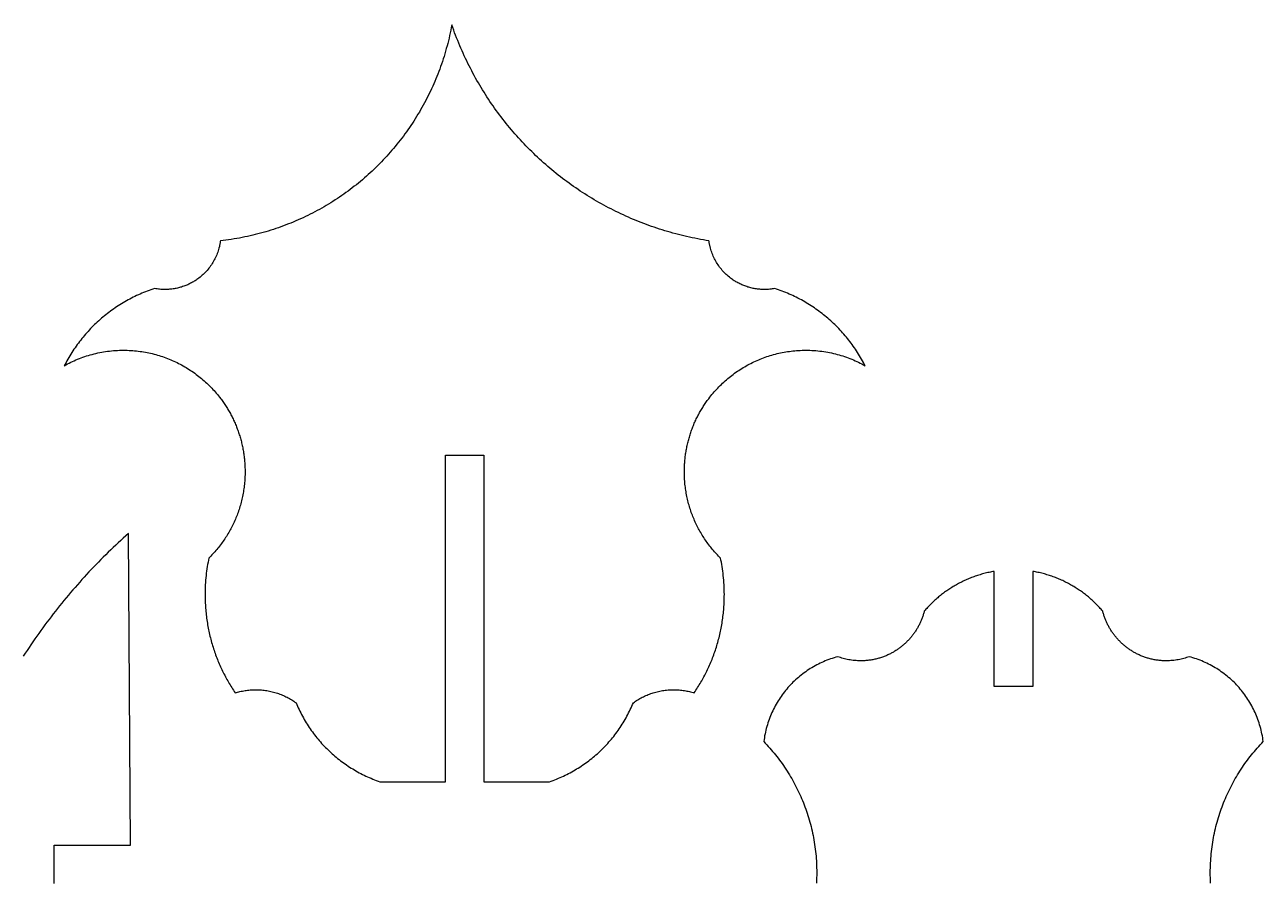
# Model space of a CAD drawing. Extents: x 205 to 567, y 321 to 897.
# Drawn here: x 409.2 to 508.3, y 824.5 to 893.2 of the extents above; entities that cross this region are included whole.
import ezdxf

# ---------------------------------------------------------------- set-up
doc = ezdxf.new("R2010")
doc.units = 0
doc.layers.add('Default_Layer', color=1, linetype='CONTINUOUS')

msp = doc.modelspace()

# ---------------------------------------------------------------- linework, layer by layer
at = {"layer": 'Default_Layer'}
msp.add_lwpolyline([(442.83, 832.607), (442.83, 858.722), (445.902, 858.722), (445.902, 832.607), (451.154, 832.607), (451.297, 832.657), (451.439, 832.709), (451.581, 832.763), (451.721, 832.819), (451.86, 832.877), (451.998, 832.936), (452.135, 832.997), (452.272, 833.06), (452.407, 833.124), (452.541, 833.19), (452.674, 833.258), (452.805, 833.327), (452.936, 833.398), (453.066, 833.471), (453.194, 833.545), (453.322, 833.621), (453.448, 833.699), (453.573, 833.778), (453.697, 833.858), (453.819, 833.941), (453.941, 834.024), (454.061, 834.11), (454.18, 834.196), (454.298, 834.285), (454.414, 834.374), (454.53, 834.466), (454.644, 834.559), (454.756, 834.653), (454.868, 834.748), (454.978, 834.846), (455.087, 834.944), (455.194, 835.044), (455.3, 835.146), (455.405, 835.248), (455.509, 835.352), (455.611, 835.458), (455.711, 835.565), (455.811, 835.673), (455.908, 835.783), (456.005, 835.893), (456.1, 836.006), (456.193, 836.119), (456.285, 836.234), (456.376, 836.35), (456.465, 836.467), (456.553, 836.586), (456.639, 836.706), (456.724, 836.827), (456.807, 836.949), (456.888, 837.072), (456.968, 837.197), (457.047, 837.323), (457.124, 837.45), (457.199, 837.578), (457.272, 837.707), (457.344, 837.837), (457.415, 837.969), (457.484, 838.102), (457.551, 838.235), (457.616, 838.37), (457.68, 838.506), (457.742, 838.643), (457.803, 838.781), (457.861, 838.92), (457.946, 838.98), (458.032, 839.039), (458.119, 839.096), (458.207, 839.151), (458.296, 839.205), (458.387, 839.257), (458.479, 839.308), (458.572, 839.356), (458.666, 839.404), (458.761, 839.449), (458.857, 839.493), (458.955, 839.534), (459.053, 839.574), (459.152, 839.613), (459.253, 839.649), (459.354, 839.683), (459.456, 839.716), (459.559, 839.747), (459.663, 839.775), (459.768, 839.802), (459.874, 839.827), (459.98, 839.849), (460.087, 839.87), (460.195, 839.889), (460.304, 839.905), (460.414, 839.919), (460.524, 839.932), (460.635, 839.942), (460.746, 839.95), (460.858, 839.955), (460.971, 839.959), (461.084, 839.96), (461.194, 839.959), (461.303, 839.955), (461.411, 839.95), (461.519, 839.943), (461.626, 839.934), (461.732, 839.922), (461.837, 839.909), (461.942, 839.894), (462.045, 839.877), (462.146, 839.858), (462.247, 839.838), (462.346, 839.815), (462.444, 839.791), (462.54, 839.765), (462.635, 839.738), (462.728, 839.709), (462.798, 839.813), (462.868, 839.917), (462.936, 840.022), (463.004, 840.128), (463.07, 840.235), (463.136, 840.343), (463.201, 840.451), (463.265, 840.56), (463.328, 840.669), (463.39, 840.78), (463.451, 840.89), (463.511, 841.002), (463.57, 841.115), (463.628, 841.228), (463.685, 841.341), (463.741, 841.456), (463.797, 841.571), (463.851, 841.686), (463.904, 841.802), (463.956, 841.919), (464.007, 842.037), (464.057, 842.155), (464.106, 842.274), (464.154, 842.393), (464.201, 842.513), (464.247, 842.633), (464.292, 842.754), (464.335, 842.876), (464.378, 842.998), (464.42, 843.121), (464.46, 843.244), (464.499, 843.368), (464.538, 843.493), (464.575, 843.618), (464.611, 843.743), (464.646, 843.869), (464.679, 843.996), (464.712, 844.122), (464.744, 844.25), (464.774, 844.378), (464.803, 844.506), (464.831, 844.635), (464.858, 844.765), (464.884, 844.894), (464.908, 845.025), (464.931, 845.155), (464.953, 845.286), (464.974, 845.418), (464.994, 845.55), (465.012, 845.682), (465.03, 845.815), (465.046, 845.949), (465.06, 846.082), (465.074, 846.216), (465.086, 846.35), (465.097, 846.485), (465.107, 846.62), (465.115, 846.756), (465.122, 846.892), (465.128, 847.028), (465.133, 847.164), (465.136, 847.301), (465.138, 847.438), (465.139, 847.576), (465.137, 847.769), (465.133, 847.962), (465.127, 848.154), (465.118, 848.344), (465.107, 848.534), (465.093, 848.722), (465.077, 848.908), (465.058, 849.093), (465.038, 849.276), (465.015, 849.457), (464.99, 849.636), (464.962, 849.813), (464.933, 849.987), (464.901, 850.159), (464.868, 850.328), (464.832, 850.494), (464.749, 850.577), (464.667, 850.661), (464.585, 850.746), (464.505, 850.832), (464.426, 850.919), (464.348, 851.007), (464.271, 851.096), (464.195, 851.186), (464.12, 851.277), (464.046, 851.368), (463.973, 851.461), (463.902, 851.554), (463.831, 851.649), (463.762, 851.744), (463.694, 851.84), (463.626, 851.937), (463.56, 852.035), (463.496, 852.134), (463.432, 852.233), (463.37, 852.334), (463.308, 852.435), (463.248, 852.537), (463.189, 852.639), (463.132, 852.743), (463.075, 852.847), (463.02, 852.952), (462.966, 853.058), (462.914, 853.165), (462.862, 853.272), (462.812, 853.38), (462.763, 853.489), (462.716, 853.598), (462.669, 853.708), (462.625, 853.819), (462.581, 853.93), (462.539, 854.042), (462.498, 854.155), (462.458, 854.268), (462.42, 854.382), (462.383, 854.497), (462.348, 854.612), (462.314, 854.728), (462.281, 854.845), (462.25, 854.962), (462.221, 855.079), (462.192, 855.197), (462.165, 855.316), (462.14, 855.435), (462.116, 855.555), (462.093, 855.676), (462.073, 855.796), (462.053, 855.918), (462.035, 856.04), (462.019, 856.162), (462.004, 856.285), (461.99, 856.408), (461.978, 856.532), (461.968, 856.656), (461.959, 856.781), (461.952, 856.906), (461.946, 857.031), (461.942, 857.157), (461.94, 857.283), (461.939, 857.41), (461.94, 857.513), (461.941, 857.616), (461.944, 857.719), (461.948, 857.821), (461.952, 857.923), (461.958, 858.025), (461.965, 858.126), (461.973, 858.227), (461.982, 858.328), (461.992, 858.429), (462.003, 858.529), (462.015, 858.629), (462.028, 858.729), (462.042, 858.828), (462.057, 858.927), (462.073, 859.026), (462.09, 859.124), (462.108, 859.222), (462.126, 859.32), (462.146, 859.417), (462.167, 859.514), (462.189, 859.61), (462.212, 859.706), (462.235, 859.802), (462.26, 859.897), (462.285, 859.992), (462.312, 860.087), (462.339, 860.181), (462.368, 860.275), (462.397, 860.368), (462.427, 860.461), (462.458, 860.553), (462.49, 860.645), (462.522, 860.737), (462.556, 860.828), (462.591, 860.919), (462.626, 861.009), (462.662, 861.099), (462.699, 861.188), (462.737, 861.277), (462.776, 861.365), (462.816, 861.453), (462.856, 861.54), (462.898, 861.627), (462.94, 861.713), (462.983, 861.799), (463.027, 861.884), (463.071, 861.969), (463.117, 862.053), (463.163, 862.137), (463.21, 862.22), (463.258, 862.303), (463.306, 862.385), (463.355, 862.466), (463.406, 862.547), (463.456, 862.628), (463.508, 862.707), (463.56, 862.786), (463.613, 862.865), (463.667, 862.943), (463.722, 863.02), (463.777, 863.097), (463.833, 863.173), (463.89, 863.249), (463.975, 863.359), (464.061, 863.468), (464.148, 863.576), (464.238, 863.682), (464.328, 863.787), (464.42, 863.891), (464.513, 863.993), (464.608, 864.094), (464.704, 864.194), (464.802, 864.292), (464.9, 864.389), (465, 864.484), (465.102, 864.578), (465.205, 864.671), (465.309, 864.762), (465.414, 864.852), (465.52, 864.94), (465.628, 865.026), (465.737, 865.112), (465.847, 865.195), (465.959, 865.277), (466.071, 865.358), (466.185, 865.437), (466.3, 865.514), (466.415, 865.589), (466.533, 865.664), (466.651, 865.736), (466.77, 865.807), (466.89, 865.876), (467.012, 865.943), (467.134, 866.009), (467.257, 866.073), (467.382, 866.135), (467.507, 866.196), (467.633, 866.254), (467.761, 866.311), (467.889, 866.367), (468.018, 866.42), (468.148, 866.471), (468.279, 866.521), (468.411, 866.569), (468.544, 866.615), (468.678, 866.659), (468.812, 866.701), (468.947, 866.742), (469.083, 866.78), (469.22, 866.816), (469.358, 866.851), (469.496, 866.883), (469.635, 866.914), (469.775, 866.942), (469.916, 866.969), (470.057, 866.993), (470.199, 867.016), (470.342, 867.036), (470.485, 867.054), (470.629, 867.071), (470.773, 867.085), (470.919, 867.097), (471.064, 867.106), (471.211, 867.114), (471.358, 867.12), (471.505, 867.123), (471.653, 867.124), (471.816, 867.123), (471.979, 867.119), (472.141, 867.112), (472.303, 867.103), (472.463, 867.091), (472.623, 867.076), (472.782, 867.059), (472.94, 867.04), (473.097, 867.018), (473.254, 866.993), (473.409, 866.966), (473.564, 866.937), (473.717, 866.905), (473.87, 866.871), (474.021, 866.835), (474.171, 866.796), (474.321, 866.755), (474.469, 866.712), (474.616, 866.666), (474.761, 866.618), (474.906, 866.568), (475.049, 866.516), (475.191, 866.462), (475.332, 866.405), (475.471, 866.347), (475.609, 866.287), (475.746, 866.224), (475.881, 866.159), (476.014, 866.093), (476.146, 866.024), (476.277, 865.954), (476.406, 865.882), (476.335, 866.018), (476.262, 866.154), (476.188, 866.289), (476.113, 866.422), (476.036, 866.555), (475.957, 866.686), (475.877, 866.816), (475.795, 866.945), (475.712, 867.073), (475.628, 867.2), (475.542, 867.326), (475.454, 867.45), (475.366, 867.574), (475.275, 867.696), (475.184, 867.817), (475.091, 867.937), (474.996, 868.055), (474.9, 868.172), (474.803, 868.289), (474.705, 868.403), (474.605, 868.517), (474.504, 868.629), (474.401, 868.74), (474.297, 868.85), (474.192, 868.958), (474.086, 869.065), (473.978, 869.171), (473.869, 869.276), (473.758, 869.379), (473.647, 869.481), (473.534, 869.581), (473.42, 869.68), (473.305, 869.778), (473.188, 869.874), (473.07, 869.969), (472.952, 870.062), (472.831, 870.154), (472.71, 870.245), (472.588, 870.334), (472.464, 870.422), (472.339, 870.508), (472.213, 870.593), (472.086, 870.676), (471.958, 870.758), (471.829, 870.838), (471.698, 870.917), (471.567, 870.994), (471.434, 871.07), (471.3, 871.144), (471.166, 871.216), (471.03, 871.287), (470.893, 871.357), (470.755, 871.425), (470.616, 871.491), (470.476, 871.556), (470.335, 871.619), (470.193, 871.68), (470.05, 871.74), (469.906, 871.798), (469.761, 871.854), (469.616, 871.909), (469.469, 871.962), (469.321, 872.014), (469.172, 872.063), (469.076, 872.045), (468.977, 872.03), (468.876, 872.016), (468.771, 872.005), (468.665, 871.996), (468.557, 871.99), (468.447, 871.986), (468.337, 871.984), (468.245, 871.985), (468.153, 871.988), (468.062, 871.993), (467.971, 871.999), (467.881, 872.007), (467.792, 872.017), (467.703, 872.029), (467.614, 872.042), (467.527, 872.058), (467.439, 872.074), (467.353, 872.093), (467.267, 872.113), (467.182, 872.135), (467.097, 872.158), (467.013, 872.183), (466.93, 872.21), (466.848, 872.238), (466.766, 872.268), (466.686, 872.299), (466.606, 872.332), (466.527, 872.366), (466.448, 872.401), (466.371, 872.439), (466.295, 872.477), (466.219, 872.517), (466.145, 872.558), (466.071, 872.601), (465.998, 872.645), (465.927, 872.69), (465.856, 872.737), (465.786, 872.785), (465.718, 872.834), (465.628, 872.901), (465.539, 872.971), (465.453, 873.043), (465.368, 873.117), (465.285, 873.193), (465.205, 873.271), (465.126, 873.351), (465.049, 873.432), (464.974, 873.516), (464.902, 873.601), (464.831, 873.688), (464.763, 873.777), (464.697, 873.868), (464.633, 873.961), (464.572, 874.055), (464.513, 874.15), (464.456, 874.248), (464.401, 874.347), (464.349, 874.447), (464.3, 874.549), (464.253, 874.652), (464.208, 874.757), (464.166, 874.864), (464.127, 874.971), (464.09, 875.08), (464.057, 875.19), (464.025, 875.302), (463.997, 875.415), (463.984, 875.471), (463.971, 875.529), (463.959, 875.586), (463.948, 875.644), (463.938, 875.702), (463.929, 875.76), (463.92, 875.819), (463.911, 875.877), (463.685, 875.914), (463.46, 875.953), (463.236, 875.993), (463.012, 876.035), (462.788, 876.08), (462.566, 876.126), (462.344, 876.174), (462.123, 876.223), (461.903, 876.275), (461.683, 876.328), (461.465, 876.383), (461.247, 876.44), (461.03, 876.499), (460.813, 876.56), (460.598, 876.622), (460.383, 876.686), (460.169, 876.752), (459.956, 876.82), (459.743, 876.889), (459.532, 876.96), (459.321, 877.033), (459.111, 877.108), (458.902, 877.184), (458.694, 877.262), (458.487, 877.342), (458.281, 877.423), (458.076, 877.506), (457.871, 877.591), (457.667, 877.677), (457.465, 877.765), (457.263, 877.855), (457.062, 877.947), (456.862, 878.04), (456.663, 878.134), (456.465, 878.23), (456.268, 878.328), (456.072, 878.428), (455.877, 878.529), (455.683, 878.632), (455.49, 878.736), (455.298, 878.842), (455.107, 878.949), (454.917, 879.058), (454.728, 879.168), (454.54, 879.281), (454.353, 879.394), (454.167, 879.509), (453.982, 879.626), (453.799, 879.744), (453.616, 879.863), (453.434, 879.985), (453.254, 880.107), (453.074, 880.231), (452.896, 880.357), (452.719, 880.484), (452.543, 880.612), (452.368, 880.742), (452.194, 880.873), (452.021, 881.006), (451.85, 881.14), (451.68, 881.276), (451.51, 881.413), (451.342, 881.551), (451.176, 881.691), (451.01, 881.832), (450.846, 881.975), (450.682, 882.119), (450.521, 882.264), (450.36, 882.411), (450.2, 882.559), (450.042, 882.708), (449.885, 882.859), (449.729, 883.011), (449.575, 883.164), (449.422, 883.318), (449.27, 883.474), (449.119, 883.631), (448.97, 883.79), (448.822, 883.949), (448.675, 884.11), (448.53, 884.272), (448.385, 884.436), (448.243, 884.601), (448.101, 884.767), (447.961, 884.934), (447.823, 885.102), (447.685, 885.272), (447.55, 885.442), (447.415, 885.614), (447.282, 885.787), (447.15, 885.962), (447.02, 886.137), (446.891, 886.314), (446.763, 886.491), (446.637, 886.67), (446.513, 886.85), (446.39, 887.032), (446.268, 887.214), (446.148, 887.397), (446.029, 887.582), (445.912, 887.767), (445.796, 887.954), (445.682, 888.142), (445.569, 888.331), (445.458, 888.521), (445.348, 888.711), (445.24, 888.903), (445.133, 889.097), (445.028, 889.291), (444.924, 889.486), (444.822, 889.682), (444.722, 889.879), (444.623, 890.077), (444.526, 890.276), (444.43, 890.476), (444.336, 890.677), (444.243, 890.879), (444.152, 891.082), (444.063, 891.286), (443.976, 891.491), (443.89, 891.697), (443.805, 891.904), (443.723, 892.111), (443.642, 892.32), (443.562, 892.529), (443.485, 892.74), (443.409, 892.951), (443.334, 893.163), (443.294, 892.948), (443.251, 892.734), (443.207, 892.52), (443.16, 892.307), (443.111, 892.095), (443.06, 891.884), (443.007, 891.674), (442.952, 891.465), (442.895, 891.256), (442.836, 891.048), (442.775, 890.842), (442.712, 890.636), (442.647, 890.431), (442.58, 890.227), (442.511, 890.024), (442.44, 889.822), (442.367, 889.621), (442.292, 889.421), (442.215, 889.222), (442.137, 889.024), (442.056, 888.827), (441.974, 888.631), (441.89, 888.435), (441.804, 888.241), (441.716, 888.048), (441.626, 887.857), (441.534, 887.666), (441.441, 887.476), (441.345, 887.287), (441.248, 887.1), (441.15, 886.913), (441.049, 886.728), (440.947, 886.544), (440.842, 886.361), (440.737, 886.179), (440.629, 885.999), (440.52, 885.819), (440.409, 885.641), (440.296, 885.464), (440.182, 885.288), (440.066, 885.113), (439.948, 884.94), (439.828, 884.768), (439.707, 884.597), (439.585, 884.427), (439.461, 884.259), (439.335, 884.092), (439.207, 883.927), (439.078, 883.762), (438.948, 883.599), (438.815, 883.437), (438.682, 883.277), (438.546, 883.118), (438.41, 882.96), (438.271, 882.804), (438.132, 882.649), (437.99, 882.496), (437.847, 882.344), (437.703, 882.193), (437.557, 882.044), (437.41, 881.896), (437.262, 881.75), (437.111, 881.605), (436.96, 881.462), (436.807, 881.32), (436.653, 881.18), (436.497, 881.041), (436.34, 880.904), (436.182, 880.768), (436.022, 880.634), (435.861, 880.501), (435.698, 880.37), (435.535, 880.241), (435.37, 880.113), (435.203, 879.987), (435.036, 879.862), (434.867, 879.739), (434.697, 879.618), (434.525, 879.498), (434.352, 879.38), (434.179, 879.264), (434.003, 879.149), (433.827, 879.036), (433.65, 878.924), (433.471, 878.815), (433.291, 878.707), (433.11, 878.601), (432.928, 878.496), (432.744, 878.394), (432.56, 878.293), (432.374, 878.194), (432.188, 878.096), (432, 878.001), (431.811, 877.907), (431.621, 877.815), (431.43, 877.725), (431.238, 877.637), (431.045, 877.55), (430.851, 877.466), (430.655, 877.383), (430.459, 877.303), (430.262, 877.224), (430.064, 877.147), (429.865, 877.072), (429.665, 876.999), (429.464, 876.928), (429.262, 876.859), (429.059, 876.791), (428.855, 876.726), (428.65, 876.663), (428.444, 876.602), (428.238, 876.543), (428.03, 876.485), (427.822, 876.43), (427.613, 876.377), (427.403, 876.326), (427.192, 876.277), (426.98, 876.23), (426.768, 876.185), (426.555, 876.142), (426.341, 876.102), (426.126, 876.063), (425.91, 876.027), (425.694, 875.993), (425.477, 875.961), (425.259, 875.931), (425.04, 875.903), (424.821, 875.877), (424.813, 875.819), (424.804, 875.76), (424.794, 875.702), (424.784, 875.644), (424.773, 875.586), (424.761, 875.529), (424.749, 875.471), (424.736, 875.415), (424.707, 875.302), (424.676, 875.19), (424.642, 875.08), (424.606, 874.971), (424.566, 874.864), (424.524, 874.757), (424.48, 874.652), (424.433, 874.549), (424.383, 874.447), (424.331, 874.347), (424.277, 874.248), (424.22, 874.15), (424.161, 874.055), (424.099, 873.961), (424.036, 873.868), (423.97, 873.777), (423.901, 873.688), (423.831, 873.601), (423.758, 873.516), (423.684, 873.432), (423.607, 873.351), (423.528, 873.271), (423.447, 873.193), (423.365, 873.117), (423.28, 873.043), (423.193, 872.971), (423.105, 872.901), (423.015, 872.834), (422.946, 872.785), (422.877, 872.737), (422.806, 872.69), (422.734, 872.645), (422.662, 872.601), (422.588, 872.558), (422.513, 872.517), (422.438, 872.477), (422.361, 872.439), (422.284, 872.401), (422.206, 872.366), (422.127, 872.332), (422.047, 872.299), (421.966, 872.268), (421.885, 872.238), (421.802, 872.21), (421.719, 872.183), (421.635, 872.158), (421.551, 872.135), (421.466, 872.113), (421.38, 872.093), (421.293, 872.074), (421.206, 872.058), (421.118, 872.042), (421.03, 872.029), (420.941, 872.017), (420.851, 872.007), (420.761, 871.999), (420.671, 871.993), (420.579, 871.988), (420.488, 871.985), (420.396, 871.984), (420.285, 871.986), (420.176, 871.99), (420.068, 871.996), (419.961, 872.005), (419.857, 872.016), (419.755, 872.03), (419.656, 872.045), (419.56, 872.063), (419.412, 872.014), (419.264, 871.962), (419.117, 871.909), (418.971, 871.854), (418.826, 871.798), (418.682, 871.74), (418.539, 871.68), (418.397, 871.619), (418.257, 871.556), (418.117, 871.491), (417.978, 871.425), (417.84, 871.357), (417.703, 871.287), (417.567, 871.216), (417.432, 871.144), (417.299, 871.07), (417.166, 870.994), (417.034, 870.917), (416.904, 870.838), (416.775, 870.758), (416.647, 870.676), (416.519, 870.593), (416.393, 870.508), (416.269, 870.422), (416.145, 870.334), (416.023, 870.245), (415.901, 870.154), (415.781, 870.062), (415.662, 869.969), (415.544, 869.874), (415.428, 869.778), (415.313, 869.68), (415.199, 869.581), (415.086, 869.481), (414.974, 869.379), (414.864, 869.276), (414.755, 869.171), (414.647, 869.065), (414.541, 868.958), (414.435, 868.85), (414.331, 868.74), (414.229, 868.629), (414.128, 868.517), (414.028, 868.403), (413.929, 868.289), (413.832, 868.172), (413.736, 868.055), (413.642, 867.937), (413.549, 867.817), (413.457, 867.696), (413.367, 867.574), (413.278, 867.45), (413.191, 867.326), (413.105, 867.2), (413.02, 867.073), (412.937, 866.945), (412.856, 866.816), (412.776, 866.686), (412.697, 866.555), (412.62, 866.422), (412.544, 866.289), (412.47, 866.154), (412.398, 866.018), (412.327, 865.882), (412.456, 865.954), (412.586, 866.024), (412.718, 866.093), (412.852, 866.159), (412.987, 866.224), (413.124, 866.287), (413.262, 866.347), (413.401, 866.405), (413.541, 866.462), (413.683, 866.516), (413.827, 866.568), (413.971, 866.618), (414.117, 866.666), (414.264, 866.712), (414.412, 866.755), (414.561, 866.796), (414.712, 866.835), (414.863, 866.871), (415.016, 866.905), (415.169, 866.937), (415.324, 866.966), (415.479, 866.993), (415.635, 867.018), (415.793, 867.04), (415.951, 867.059), (416.11, 867.076), (416.27, 867.091), (416.43, 867.103), (416.591, 867.112), (416.753, 867.119), (416.916, 867.123), (417.08, 867.124), (417.228, 867.123), (417.375, 867.12), (417.522, 867.114), (417.668, 867.106), (417.814, 867.097), (417.959, 867.085), (418.104, 867.071), (418.248, 867.054), (418.391, 867.036), (418.534, 867.016), (418.676, 866.993), (418.817, 866.969), (418.957, 866.942), (419.097, 866.914), (419.236, 866.883), (419.375, 866.851), (419.512, 866.816), (419.649, 866.78), (419.785, 866.742), (419.921, 866.701), (420.055, 866.659), (420.189, 866.615), (420.321, 866.569), (420.453, 866.521), (420.584, 866.471), (420.714, 866.42), (420.844, 866.367), (420.972, 866.311), (421.099, 866.254), (421.226, 866.196), (421.351, 866.135), (421.475, 866.073), (421.599, 866.009), (421.721, 865.943), (421.842, 865.876), (421.963, 865.807), (422.082, 865.736), (422.2, 865.664), (422.317, 865.589), (422.433, 865.514), (422.548, 865.437), (422.662, 865.358), (422.774, 865.277), (422.885, 865.195), (422.996, 865.112), (423.104, 865.026), (423.212, 864.94), (423.319, 864.852), (423.424, 864.762), (423.528, 864.671), (423.631, 864.578), (423.732, 864.484), (423.832, 864.389), (423.931, 864.292), (424.028, 864.194), (424.125, 864.094), (424.219, 863.993), (424.313, 863.891), (424.405, 863.787), (424.495, 863.682), (424.584, 863.576), (424.672, 863.468), (424.758, 863.359), (424.843, 863.249), (424.899, 863.173), (424.955, 863.097), (425.011, 863.02), (425.065, 862.943), (425.119, 862.865), (425.172, 862.786), (425.225, 862.707), (425.276, 862.628), (425.327, 862.547), (425.377, 862.466), (425.426, 862.385), (425.475, 862.303), (425.523, 862.22), (425.57, 862.137), (425.616, 862.053), (425.661, 861.969), (425.706, 861.884), (425.75, 861.799), (425.793, 861.713), (425.835, 861.627), (425.876, 861.54), (425.917, 861.453), (425.956, 861.365), (425.995, 861.277), (426.033, 861.188), (426.07, 861.099), (426.107, 861.009), (426.142, 860.919), (426.176, 860.828), (426.21, 860.737), (426.243, 860.645), (426.275, 860.553), (426.306, 860.461), (426.336, 860.368), (426.365, 860.275), (426.393, 860.181), (426.421, 860.087), (426.447, 859.992), (426.473, 859.897), (426.497, 859.802), (426.521, 859.706), (426.544, 859.61), (426.566, 859.514), (426.586, 859.417), (426.606, 859.32), (426.625, 859.222), (426.643, 859.124), (426.66, 859.026), (426.676, 858.927), (426.691, 858.828), (426.705, 858.729), (426.718, 858.629), (426.73, 858.529), (426.741, 858.429), (426.751, 858.328), (426.76, 858.227), (426.768, 858.126), (426.774, 858.025), (426.78, 857.923), (426.785, 857.821), (426.789, 857.719), (426.791, 857.616), (426.793, 857.513), (426.794, 857.41), (426.793, 857.283), (426.79, 857.157), (426.786, 857.031), (426.781, 856.906), (426.773, 856.781), (426.765, 856.656), (426.754, 856.532), (426.742, 856.408), (426.729, 856.285), (426.714, 856.162), (426.698, 856.04), (426.68, 855.918), (426.66, 855.796), (426.639, 855.676), (426.617, 855.555), (426.593, 855.435), (426.567, 855.316), (426.54, 855.197), (426.512, 855.079), (426.482, 854.962), (426.451, 854.845), (426.419, 854.728), (426.385, 854.612), (426.349, 854.497), (426.312, 854.382), (426.274, 854.268), (426.235, 854.155), (426.194, 854.042), (426.152, 853.93), (426.108, 853.819), (426.063, 853.708), (426.017, 853.598), (425.969, 853.489), (425.921, 853.38), (425.87, 853.272), (425.819, 853.165), (425.766, 853.058), (425.712, 852.952), (425.657, 852.847), (425.601, 852.743), (425.543, 852.639), (425.484, 852.537), (425.424, 852.435), (425.363, 852.334), (425.301, 852.233), (425.237, 852.134), (425.172, 852.035), (425.106, 851.937), (425.039, 851.84), (424.971, 851.744), (424.901, 851.649), (424.831, 851.554), (424.759, 851.461), (424.686, 851.368), (424.613, 851.277), (424.538, 851.186), (424.462, 851.096), (424.385, 851.007), (424.307, 850.919), (424.227, 850.832), (424.147, 850.746), (424.066, 850.661), (423.984, 850.577), (423.9, 850.494), (423.865, 850.328), (423.831, 850.159), (423.8, 849.987), (423.77, 849.813), (423.743, 849.636), (423.718, 849.457), (423.695, 849.276), (423.674, 849.093), (423.656, 848.908), (423.64, 848.722), (423.626, 848.534), (423.614, 848.344), (423.606, 848.154), (423.599, 847.962), (423.595, 847.769), (423.594, 847.576), (423.595, 847.438), (423.597, 847.301), (423.6, 847.164), (423.604, 847.028), (423.61, 846.892), (423.617, 846.756), (423.626, 846.62), (423.636, 846.485), (423.647, 846.35), (423.659, 846.216), (423.672, 846.082), (423.687, 845.949), (423.703, 845.815), (423.72, 845.682), (423.739, 845.55), (423.758, 845.418), (423.779, 845.286), (423.801, 845.155), (423.825, 845.025), (423.849, 844.894), (423.875, 844.765), (423.902, 844.635), (423.93, 844.506), (423.959, 844.378), (423.989, 844.25), (424.02, 844.122), (424.053, 843.996), (424.087, 843.869), (424.122, 843.743), (424.158, 843.618), (424.195, 843.493), (424.233, 843.368), (424.273, 843.244), (424.313, 843.121), (424.355, 842.998), (424.397, 842.876), (424.441, 842.754), (424.486, 842.633), (424.532, 842.513), (424.579, 842.393), (424.627, 842.274), (424.676, 842.155), (424.726, 842.037), (424.777, 841.919), (424.829, 841.802), (424.882, 841.686), (424.936, 841.571), (424.991, 841.456), (425.047, 841.341), (425.104, 841.228), (425.163, 841.115), (425.222, 841.002), (425.282, 840.89), (425.343, 840.78), (425.405, 840.669), (425.468, 840.56), (425.532, 840.451), (425.596, 840.343), (425.662, 840.235), (425.729, 840.128), (425.797, 840.022), (425.865, 839.917), (425.934, 839.813), (426.005, 839.709), (426.098, 839.738), (426.193, 839.765), (426.289, 839.791), (426.387, 839.815), (426.486, 839.838), (426.586, 839.858), (426.688, 839.877), (426.791, 839.894), (426.895, 839.909), (427, 839.922), (427.106, 839.934), (427.213, 839.943), (427.321, 839.95), (427.43, 839.955), (427.539, 839.959), (427.649, 839.96), (427.762, 839.959), (427.875, 839.955), (427.987, 839.95), (428.098, 839.942), (428.209, 839.932), (428.319, 839.919), (428.428, 839.905), (428.537, 839.889), (428.645, 839.87), (428.752, 839.849), (428.859, 839.827), (428.965, 839.802), (429.069, 839.775), (429.173, 839.747), (429.277, 839.716), (429.379, 839.683), (429.48, 839.649), (429.58, 839.613), (429.68, 839.574), (429.778, 839.534), (429.875, 839.493), (429.972, 839.449), (430.067, 839.404), (430.161, 839.356), (430.254, 839.308), (430.346, 839.257), (430.436, 839.205), (430.526, 839.151), (430.614, 839.096), (430.701, 839.039), (430.787, 838.98), (430.871, 838.92), (430.93, 838.781), (430.99, 838.643), (431.052, 838.506), (431.116, 838.37), (431.182, 838.235), (431.249, 838.102), (431.318, 837.969), (431.388, 837.837), (431.46, 837.707), (431.534, 837.578), (431.609, 837.45), (431.686, 837.323), (431.764, 837.197), (431.844, 837.072), (431.926, 836.949), (432.009, 836.827), (432.094, 836.706), (432.18, 836.586), (432.267, 836.467), (432.357, 836.35), (432.447, 836.234), (432.539, 836.119), (432.633, 836.006), (432.728, 835.893), (432.824, 835.783), (432.922, 835.673), (433.021, 835.565), (433.122, 835.458), (433.224, 835.352), (433.327, 835.248), (433.432, 835.146), (433.538, 835.044), (433.646, 834.944), (433.755, 834.846), (433.865, 834.748), (433.976, 834.653), (434.089, 834.559), (434.203, 834.466), (434.318, 834.374), (434.435, 834.285), (434.553, 834.196), (434.672, 834.11), (434.792, 834.024), (434.913, 833.941), (435.036, 833.858), (435.16, 833.778), (435.285, 833.699), (435.411, 833.621), (435.538, 833.545), (435.667, 833.471), (435.796, 833.398), (435.927, 833.327), (436.059, 833.258), (436.192, 833.19), (436.326, 833.124), (436.461, 833.06), (436.597, 832.997), (436.734, 832.936), (436.873, 832.877), (437.012, 832.819), (437.152, 832.763), (437.293, 832.709), (437.436, 832.657), (437.579, 832.607), (442.83, 832.607)], close=True, dxfattribs=at)
for points in [[(411.533, 824.461), (411.533, 827.534), (411.533, 827.534), (417.629, 827.534), (417.459, 852.466), (417.254, 852.282), (417.049, 852.097), (416.846, 851.91), (416.644, 851.722), (416.443, 851.534), (416.243, 851.344), (416.044, 851.153), (415.847, 850.96), (415.65, 850.767), (415.454, 850.573), (415.26, 850.377), (415.067, 850.181), (414.875, 849.983), (414.684, 849.784), (414.494, 849.584), (414.305, 849.383), (414.118, 849.181), (413.932, 848.978), (413.746, 848.774), (413.562, 848.569), (413.38, 848.362), (413.198, 848.155), (413.017, 847.947), (412.838, 847.737), (412.66, 847.527), (412.483, 847.315), (412.308, 847.103), (412.133, 846.889), (411.96, 846.675), (411.788, 846.459), (411.617, 846.243), (411.448, 846.025), (411.279, 845.806), (411.112, 845.587), (410.946, 845.366), (410.782, 845.145), (410.618, 844.922), (410.456, 844.698), (410.295, 844.474), (410.136, 844.248), (409.978, 844.022), (409.821, 843.795), (409.665, 843.566), (409.511, 843.337), (409.357, 843.107), (409.206, 842.875), (409.055, 842.643)], [(504.042, 824.481), (504.032, 824.694), (504.024, 824.907), (504.02, 825.122), (504.019, 825.229), (504.018, 825.337), (504.02, 825.527), (504.023, 825.717), (504.029, 825.907), (504.037, 826.096), (504.048, 826.284), (504.06, 826.472), (504.075, 826.659), (504.093, 826.845), (504.112, 827.031), (504.134, 827.216), (504.158, 827.401), (504.185, 827.584), (504.213, 827.767), (504.244, 827.949), (504.277, 828.131), (504.312, 828.312), (504.349, 828.492), (504.388, 828.671), (504.429, 828.849), (504.473, 829.027), (504.518, 829.203), (504.566, 829.379), (504.616, 829.554), (504.667, 829.728), (504.721, 829.902), (504.777, 830.074), (504.835, 830.245), (504.894, 830.416), (504.956, 830.585), (505.02, 830.754), (505.085, 830.922), (505.153, 831.088), (505.222, 831.254), (505.294, 831.418), (505.367, 831.582), (505.442, 831.745), (505.519, 831.906), (505.598, 832.067), (505.679, 832.226), (505.761, 832.384), (505.846, 832.541), (505.932, 832.697), (506.02, 832.852), (506.11, 833.006), (506.201, 833.159), (506.294, 833.31), (506.389, 833.46), (506.486, 833.609), (506.584, 833.757), (506.684, 833.903), (506.786, 834.049), (506.889, 834.193), (506.994, 834.336), (507.1, 834.477), (507.209, 834.617), (507.318, 834.756), (507.43, 834.893), (507.543, 835.03), (507.657, 835.164), (507.773, 835.298), (507.891, 835.43), (508.01, 835.56), (508.13, 835.69), (508.252, 835.817), (508.232, 835.971), (508.208, 836.124), (508.182, 836.276), (508.153, 836.427), (508.121, 836.577), (508.087, 836.725), (508.05, 836.873), (508.01, 837.02), (507.967, 837.165), (507.922, 837.309), (507.874, 837.452), (507.824, 837.594), (507.771, 837.734), (507.716, 837.873), (507.658, 838.011), (507.598, 838.148), (507.535, 838.283), (507.47, 838.416), (507.403, 838.549), (507.333, 838.68), (507.261, 838.809), (507.187, 838.937), (507.11, 839.063), (507.031, 839.188), (506.95, 839.311), (506.866, 839.433), (506.781, 839.553), (506.693, 839.671), (506.603, 839.788), (506.511, 839.903), (506.418, 840.016), (506.322, 840.128), (506.224, 840.237), (506.124, 840.345), (506.022, 840.451), (505.918, 840.555), (505.812, 840.658), (505.704, 840.758), (505.595, 840.856), (505.484, 840.953), (505.37, 841.047), (505.255, 841.139), (505.139, 841.23), (505.02, 841.318), (504.9, 841.404), (504.779, 841.488), (504.655, 841.57), (504.53, 841.649), (504.404, 841.727), (504.275, 841.802), (504.146, 841.875), (504.015, 841.946), (503.882, 842.014), (503.748, 842.08), (503.612, 842.143), (503.475, 842.205), (503.337, 842.263), (503.197, 842.32), (503.056, 842.374), (502.914, 842.425), (502.77, 842.474), (502.625, 842.52), (502.479, 842.564), (502.332, 842.605), (502.229, 842.567), (502.124, 842.531), (502.018, 842.497), (501.909, 842.466), (501.799, 842.436), (501.688, 842.409), (501.575, 842.385), (501.46, 842.363), (501.345, 842.343), (501.228, 842.326), (501.109, 842.311), (500.99, 842.299), (500.87, 842.289), (500.749, 842.282), (500.627, 842.278), (500.504, 842.276), (500.42, 842.277), (500.337, 842.279), (500.254, 842.282), (500.171, 842.287), (500.089, 842.293), (500.007, 842.3), (499.926, 842.308), (499.845, 842.317), (499.764, 842.328), (499.684, 842.34), (499.604, 842.353), (499.525, 842.367), (499.446, 842.383), (499.367, 842.399), (499.29, 842.417), (499.212, 842.436), (499.135, 842.456), (499.059, 842.477), (498.984, 842.499), (498.909, 842.522), (498.834, 842.546), (498.76, 842.572), (498.687, 842.598), (498.615, 842.625), (498.543, 842.654), (498.472, 842.683), (498.401, 842.713), (498.331, 842.745), (498.262, 842.777), (498.194, 842.811), (498.126, 842.845), (498.059, 842.88), (497.998, 842.913), (497.938, 842.947), (497.878, 842.981), (497.819, 843.016), (497.76, 843.052), (497.701, 843.089), (497.643, 843.126), (497.586, 843.164), (497.529, 843.203), (497.473, 843.242), (497.418, 843.282), (497.362, 843.323), (497.308, 843.364), (497.254, 843.407), (497.201, 843.449), (497.148, 843.493), (497.096, 843.537), (497.044, 843.581), (496.993, 843.627), (496.943, 843.673), (496.893, 843.719), (496.844, 843.766), (496.795, 843.814), (496.747, 843.863), (496.7, 843.912), (496.654, 843.961), (496.608, 844.012), (496.562, 844.062), (496.518, 844.114), (496.474, 844.166), (496.43, 844.218), (496.388, 844.271), (496.346, 844.325), (496.304, 844.379), (496.264, 844.434), (496.224, 844.49), (496.185, 844.546), (496.146, 844.602), (496.108, 844.659), (496.071, 844.717), (496.035, 844.775), (495.999, 844.833), (495.964, 844.892), (495.93, 844.952), (495.897, 845.012), (495.864, 845.073), (495.832, 845.134), (495.801, 845.195), (495.771, 845.257), (495.741, 845.32), (495.712, 845.383), (495.684, 845.446), (495.657, 845.51), (495.63, 845.575), (495.605, 845.64), (495.58, 845.705), (495.556, 845.771), (495.532, 845.837), (495.51, 845.904), (495.488, 845.971), (495.468, 846.038), (495.448, 846.106), (495.429, 846.174), (495.41, 846.243), (495.344, 846.32), (495.278, 846.396), (495.21, 846.472), (495.142, 846.547), (495.073, 846.621), (495.003, 846.694), (494.932, 846.767), (494.861, 846.838), (494.789, 846.909), (494.716, 846.979), (494.642, 847.049), (494.568, 847.117), (494.493, 847.185), (494.417, 847.252), (494.341, 847.318), (494.263, 847.384), (494.185, 847.448), (494.107, 847.512), (494.027, 847.575), (493.947, 847.637), (493.866, 847.698), (493.785, 847.758), (493.703, 847.817), (493.62, 847.876), (493.537, 847.934), (493.452, 847.99), (493.368, 848.046), (493.282, 848.101), (493.196, 848.155), (493.109, 848.209), (493.022, 848.261), (492.934, 848.312), (492.845, 848.363), (492.756, 848.412), (492.666, 848.461), (492.575, 848.508), (492.484, 848.555), (492.392, 848.601), (492.3, 848.645), (492.207, 848.689), (492.113, 848.732), (492.019, 848.774), (491.924, 848.815), (491.829, 848.854), (491.733, 848.893), (491.637, 848.931), (491.54, 848.968), (491.442, 849.004), (491.344, 849.039), (491.245, 849.072), (491.146, 849.105), (491.046, 849.137), (490.946, 849.167), (490.845, 849.197), (490.744, 849.225), (490.642, 849.253), (490.54, 849.279), (490.437, 849.304), (490.334, 849.329), (490.23, 849.352), (490.126, 849.374), (490.021, 849.395), (489.916, 849.415), (489.81, 849.433), (489.81, 840.225), (486.737, 840.225), (486.737, 849.433), (486.632, 849.415), (486.526, 849.395), (486.422, 849.374), (486.317, 849.352), (486.214, 849.329), (486.11, 849.304), (486.007, 849.279), (485.905, 849.253), (485.803, 849.225), (485.702, 849.197), (485.601, 849.167), (485.501, 849.137), (485.401, 849.105), (485.302, 849.072), (485.203, 849.039), (485.105, 849.004), (485.008, 848.968), (484.911, 848.931), (484.814, 848.893), (484.718, 848.854), (484.623, 848.815), (484.528, 848.774), (484.434, 848.732), (484.341, 848.689), (484.248, 848.645), (484.155, 848.601), (484.063, 848.555), (483.972, 848.508), (483.882, 848.461), (483.792, 848.412), (483.702, 848.363), (483.614, 848.312), (483.526, 848.261), (483.438, 848.209), (483.351, 848.155), (483.265, 848.101), (483.18, 848.046), (483.095, 847.99), (483.011, 847.934), (482.927, 847.876), (482.845, 847.817), (482.762, 847.758), (482.681, 847.698), (482.6, 847.637), (482.52, 847.575), (482.441, 847.512), (482.362, 847.448), (482.284, 847.384), (482.207, 847.318), (482.13, 847.252), (482.054, 847.185), (481.979, 847.117), (481.905, 847.049), (481.831, 846.979), (481.758, 846.909), (481.686, 846.838), (481.615, 846.767), (481.544, 846.694), (481.475, 846.621), (481.405, 846.547), (481.337, 846.472), (481.27, 846.396), (481.203, 846.32), (481.137, 846.243), (481.119, 846.174), (481.1, 846.106), (481.08, 846.038), (481.059, 845.971), (481.037, 845.904), (481.015, 845.837), (480.992, 845.771), (480.968, 845.705), (480.943, 845.64), (480.917, 845.575), (480.891, 845.51), (480.863, 845.446), (480.835, 845.383), (480.806, 845.32), (480.777, 845.257), (480.746, 845.195), (480.715, 845.134), (480.683, 845.073), (480.651, 845.012), (480.617, 844.952), (480.583, 844.892), (480.548, 844.833), (480.512, 844.775), (480.476, 844.717), (480.439, 844.659), (480.401, 844.602), (480.363, 844.546), (480.324, 844.49), (480.284, 844.434), (480.243, 844.379), (480.202, 844.325), (480.16, 844.271), (480.117, 844.218), (480.074, 844.166), (480.03, 844.114), (479.985, 844.062), (479.94, 844.012), (479.894, 843.961), (479.847, 843.912), (479.8, 843.863), (479.752, 843.814), (479.703, 843.766), (479.654, 843.719), (479.605, 843.673), (479.554, 843.627), (479.503, 843.581), (479.452, 843.537), (479.399, 843.493), (479.347, 843.449), (479.293, 843.407), (479.239, 843.364), (479.185, 843.323), (479.13, 843.282), (479.074, 843.242), (479.018, 843.203), (478.961, 843.164), (478.904, 843.126), (478.846, 843.089), (478.788, 843.052), (478.729, 843.016), (478.669, 842.981), (478.609, 842.947), (478.549, 842.913), (478.488, 842.88), (478.421, 842.845), (478.354, 842.811), (478.285, 842.777), (478.216, 842.745), (478.146, 842.713), (478.076, 842.683), (478.005, 842.654), (477.933, 842.625), (477.86, 842.598), (477.787, 842.572), (477.713, 842.546), (477.639, 842.522), (477.564, 842.499), (477.488, 842.477), (477.412, 842.456), (477.335, 842.436), (477.258, 842.417), (477.18, 842.399), (477.102, 842.383), (477.023, 842.367), (476.943, 842.353), (476.864, 842.34), (476.783, 842.328), (476.703, 842.317), (476.622, 842.308), (476.54, 842.3), (476.458, 842.293), (476.376, 842.287), (476.293, 842.282), (476.21, 842.279), (476.127, 842.277), (476.043, 842.276), (475.921, 842.278), (475.799, 842.282), (475.677, 842.289), (475.557, 842.299), (475.438, 842.311), (475.32, 842.326), (475.203, 842.343), (475.087, 842.363), (474.973, 842.385), (474.86, 842.409), (474.748, 842.436), (474.638, 842.466), (474.53, 842.497), (474.423, 842.531), (474.318, 842.567), (474.216, 842.605), (474.068, 842.564), (473.922, 842.52), (473.777, 842.474), (473.634, 842.425), (473.491, 842.374), (473.35, 842.32), (473.211, 842.263), (473.072, 842.205), (472.935, 842.143), (472.8, 842.08), (472.665, 842.014), (472.533, 841.946), (472.402, 841.875), (472.272, 841.802), (472.144, 841.727), (472.017, 841.649), (471.892, 841.57), (471.769, 841.488), (471.647, 841.404), (471.527, 841.318), (471.409, 841.23), (471.292, 841.139), (471.177, 841.047), (471.064, 840.953), (470.952, 840.856), (470.843, 840.758), (470.735, 840.658), (470.63, 840.555), (470.526, 840.451), (470.424, 840.345), (470.324, 840.237), (470.226, 840.128), (470.13, 840.016), (470.036, 839.903), (469.944, 839.788), (469.854, 839.671), (469.767, 839.553), (469.681, 839.433), (469.598, 839.311), (469.516, 839.188), (469.437, 839.063), (469.361, 838.937), (469.286, 838.809), (469.214, 838.68), (469.144, 838.549), (469.077, 838.416), (469.012, 838.283), (468.949, 838.148), (468.889, 838.011), (468.831, 837.873), (468.776, 837.734), (468.723, 837.594), (468.673, 837.452), (468.625, 837.309), (468.58, 837.165), (468.538, 837.02), (468.498, 836.873), (468.461, 836.725), (468.426, 836.577), (468.394, 836.427), (468.365, 836.276), (468.339, 836.124), (468.316, 835.971), (468.295, 835.817), (468.295, 835.817), (468.417, 835.69), (468.538, 835.56), (468.657, 835.43), (468.774, 835.298), (468.89, 835.164), (469.005, 835.03), (469.118, 834.893), (469.229, 834.756), (469.339, 834.617), (469.447, 834.477), (469.554, 834.336), (469.658, 834.193), (469.762, 834.049), (469.863, 833.903), (469.963, 833.757), (470.062, 833.609), (470.158, 833.46), (470.253, 833.31), (470.346, 833.159), (470.438, 833.006), (470.527, 832.852), (470.615, 832.697), (470.702, 832.541), (470.786, 832.384), (470.868, 832.226), (470.949, 832.067), (471.028, 831.906), (471.105, 831.745), (471.18, 831.582), (471.253, 831.418), (471.325, 831.254), (471.394, 831.088), (471.462, 830.922), (471.528, 830.754), (471.591, 830.585), (471.653, 830.416), (471.713, 830.245), (471.771, 830.074), (471.826, 829.902), (471.88, 829.728), (471.932, 829.554), (471.981, 829.379), (472.029, 829.203), (472.075, 829.027), (472.118, 828.849), (472.159, 828.671), (472.199, 828.492), (472.236, 828.312), (472.271, 828.131), (472.304, 827.949), (472.334, 827.767), (472.363, 827.584), (472.389, 827.401), (472.413, 827.216), (472.435, 827.031), (472.455, 826.845), (472.472, 826.659), (472.487, 826.472), (472.5, 826.284), (472.51, 826.096), (472.518, 825.907), (472.524, 825.717), (472.528, 825.527), (472.529, 825.337), (472.529, 825.229), (472.528, 825.122), (472.523, 824.907), (472.516, 824.694), (472.505, 824.481)]]:
    msp.add_lwpolyline(points, dxfattribs=at)

doc.saveas('drawing.dxf')
